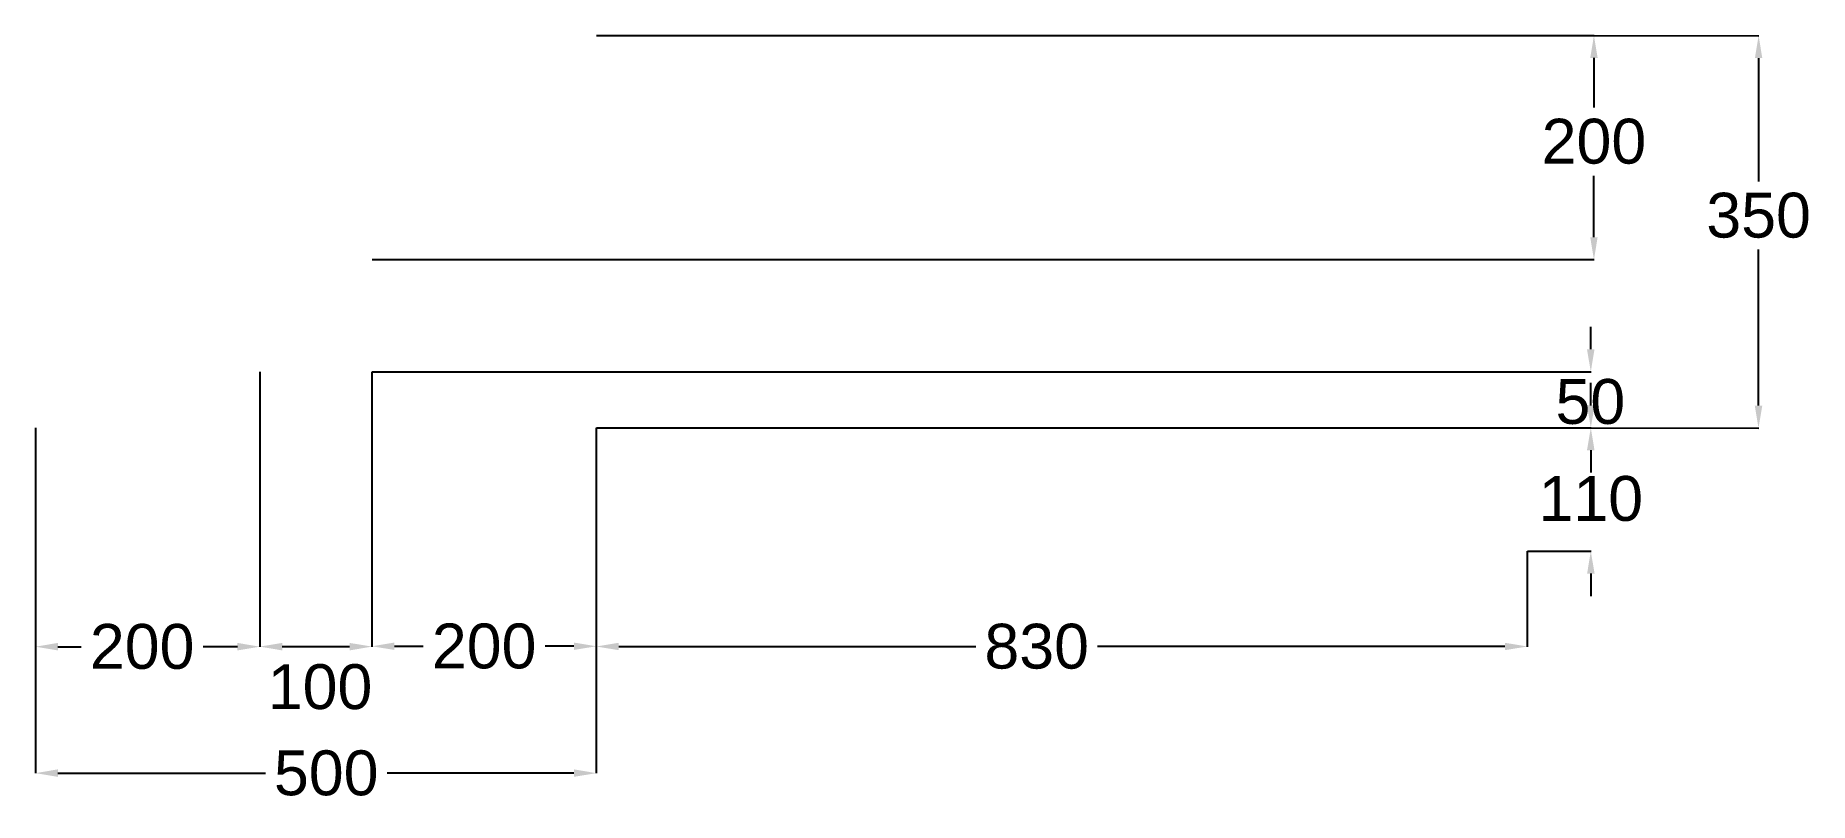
# Model space of a CAD drawing. Header units: inches. Extents: x 20341 to 30353, y 2783 to 10636.
# Drawn here: x 28718 to 30300, y 2901 to 3585 of the extents above.
import ezdxf

# ---------------------------------------------------------------- set-up
doc = ezdxf.new("R2010")
doc.units = ezdxf.units.IN
doc.header["$MEASUREMENT"] = 0
doc.layers.add('FL Annotation', color=251, linetype='Continuous')
doc.styles.get("Standard").update_dxf_attribs({"font": 'arial.ttf'})
doc.dimstyles.new('Annotative', dxfattribs={"dimscale": 0, "dimtxt": 40, "dimasz": 20, "dimexe": 0.18, "dimexo": 0.0625, "dimgap": 10, "dimtad": 0, "dimtih": 1, "dimtoh": 1, "dimdec": 0, "dimzin": 0, "dimdsep": 46, "dimtxsty": 'Standard', "dimcen": 0.09, "dimadec": 0, "dimazin": 0, "dimtfac": 1, "dimtdec": 0, "dimtofl": 0, "dimtmove": 0, "dimatfit": 3, "dimfxl": 1, "dimtolj": 1, "dimtzin": 0, "dimarcsym": 0})

# ---------------------------------------------------------------- blocks, each defined once
blk = doc.blocks.new('*D7')
at = {"layer": 'FL Annotation', "color": 0, "lineweight": -2, "transparency": 16777216}
for p, q in [((29218, 3234.9), (29218, 3039.7)), ((30048, 3124.9), (30048, 3039.7)), ((29238, 3039.9), (29556.4, 3039.9)), ((30028, 3039.9), (29664.7, 3039.9))]:
    blk.add_line(p, q, dxfattribs=at)
at = {"layer": 'FL Annotation', "color": 0, "transparency": 16777216}
for points in [[(29238, 3043.2), (29238, 3036.6), (29218, 3039.9)], [(30028, 3043.2), (30028, 3036.6), (30048, 3039.9)]]:
    blk.add_solid(points, dxfattribs=at)
at = {"layer": 'FL Annotation', "color": 0, "transparency": 16777216, "insert": (29610.6, 3039.9), "char_height": 40, "attachment_point": 5}
blk.add_mtext('\\A1;830', dxfattribs=at)
blk = doc.blocks.new('*D8')
at = {"layer": 'FL Annotation', "color": 0, "lineweight": -2, "transparency": 16777216}
for p, q in [((28918, 3284.9), (28918, 3039.6)), ((29018, 3284.9), (29018, 3039.6)), ((28938, 3039.8), (28998, 3039.8))]:
    blk.add_line(p, q, dxfattribs=at)
at = {"layer": 'FL Annotation', "color": 0, "transparency": 16777216}
for points in [[(28938, 3043.1), (28938, 3036.4), (28918, 3039.8)], [(28998, 3043.1), (28998, 3036.4), (29018, 3039.8)]]:
    blk.add_solid(points, dxfattribs=at)
at = {"layer": 'FL Annotation', "color": 0, "transparency": 16777216, "insert": (28971.7, 3003.8), "char_height": 40, "attachment_point": 5}
blk.add_mtext('\\A1;100', dxfattribs=at)
blk = doc.blocks.new('*D9')
at = {"layer": 'FL Annotation', "color": 0, "lineweight": -2, "transparency": 16777216}
for p, q in [((28918, 3284.9), (28918, 3039.6)), ((28718, 3234.9), (28718, 3039.6)), ((28738, 3039.7), (28758.6, 3039.7)), ((28898, 3039.7), (28867.5, 3039.7))]:
    blk.add_line(p, q, dxfattribs=at)
at = {"layer": 'FL Annotation', "color": 0, "transparency": 16777216}
for points in [[(28738, 3043.1), (28738, 3036.4), (28718, 3039.7)], [(28898, 3043.1), (28898, 3036.4), (28918, 3039.7)]]:
    blk.add_solid(points, dxfattribs=at)
at = {"layer": 'FL Annotation', "color": 0, "transparency": 16777216, "insert": (28813.1, 3039.7), "char_height": 40, "attachment_point": 5}
blk.add_mtext('\\A1;200', dxfattribs=at)
blk = doc.blocks.new('*D10')
at = {"layer": 'FL Annotation', "color": 0, "lineweight": -2, "transparency": 16777216}
for p, q in [((29018, 3284.9), (29018, 3039.9)), ((29218, 3234.9), (29218, 3039.9)), ((29038, 3040.1), (29063.5, 3040.1)), ((29198, 3040.1), (29172.5, 3040.1))]:
    blk.add_line(p, q, dxfattribs=at)
at = {"layer": 'FL Annotation', "color": 0, "transparency": 16777216}
for points in [[(29038, 3043.4), (29038, 3036.8), (29018, 3040.1)], [(29198, 3043.4), (29198, 3036.8), (29218, 3040.1)]]:
    blk.add_solid(points, dxfattribs=at)
at = {"layer": 'FL Annotation', "color": 0, "transparency": 16777216, "insert": (29118, 3040.1), "char_height": 40, "attachment_point": 5}
blk.add_mtext('\\A1;200', dxfattribs=at)
blk = doc.blocks.new('*D11')
at = {"layer": 'FL Annotation', "color": 0, "lineweight": -2, "transparency": 16777216}
for p, q in [((30104.6, 3305), (30104.6, 3325)), ((29018.1, 3285), (30104.8, 3285)), ((29218.1, 3235), (30104.8, 3235)), ((30104.6, 3215), (30104.6, 3195))]:
    blk.add_line(p, q, dxfattribs=at)
at = {"layer": 'FL Annotation', "color": 0, "transparency": 16777216}
for points in [[(30101.2, 3305), (30107.9, 3305), (30104.6, 3285)], [(30101.2, 3215), (30107.9, 3215), (30104.6, 3235)]]:
    blk.add_solid(points, dxfattribs=at)
at = {"layer": 'FL Annotation', "color": 0, "transparency": 16777216, "insert": (30104.2, 3258.2), "char_height": 40, "attachment_point": 5}
blk.add_mtext('\\A1;50', dxfattribs=at)
blk = doc.blocks.new('*D12')
at = {"layer": 'FL Annotation', "color": 0, "lineweight": -2, "transparency": 16777216}
for p, q in [((30104.6, 3255), (30104.6, 3275)), ((29218.1, 3235), (30104.8, 3235)), ((30048.1, 3124.9), (30104.8, 3124.9)), ((30104.6, 3104.9), (30104.6, 3084.9))]:
    blk.add_line(p, q, dxfattribs=at)
at = {"layer": 'FL Annotation', "color": 0, "transparency": 16777216}
for points in [[(30101.3, 3255), (30108, 3255), (30104.6, 3235)], [(30101.3, 3104.9), (30108, 3104.9), (30104.6, 3124.9)]]:
    blk.add_solid(points, dxfattribs=at)
at = {"layer": 'FL Annotation', "color": 0, "transparency": 16777216, "insert": (30104.6, 3171.7), "char_height": 40, "attachment_point": 5}
blk.add_mtext('\\A1;110', dxfattribs=at)
blk = doc.blocks.new('*D13')
at = {"layer": 'FL Annotation', "color": 0, "lineweight": -2, "transparency": 16777216}
for p, q in [((29218.1, 3585), (30107.6, 3585)), ((30107.4, 3565), (30107.4, 3520.8)), ((30107.4, 3405), (30107.4, 3459.9)), ((29018.1, 3385), (30107.6, 3385))]:
    blk.add_line(p, q, dxfattribs=at)
at = {"layer": 'FL Annotation', "color": 0, "transparency": 16777216}
for points in [[(30104.1, 3565), (30110.7, 3565), (30107.4, 3585)], [(30104.1, 3405), (30110.7, 3405), (30107.4, 3385)]]:
    blk.add_solid(points, dxfattribs=at)
at = {"layer": 'FL Annotation', "color": 0, "transparency": 16777216, "insert": (30107.4, 3490.4), "char_height": 40, "attachment_point": 5}
blk.add_mtext('\\A1;200', dxfattribs=at)
blk = doc.blocks.new('*D14')
at = {"layer": 'FL Annotation', "color": 0, "lineweight": -2, "transparency": 16777216}
for p, q in [((28718, 3234.9), (28718, 2926.8)), ((29218, 3234.9), (29218, 2926.8)), ((28738, 2926.9), (28923.1, 2926.9)), ((29198, 2926.9), (29031.4, 2926.9))]:
    blk.add_line(p, q, dxfattribs=at)
at = {"layer": 'FL Annotation', "color": 0, "transparency": 16777216}
for points in [[(28738, 2930.3), (28738, 2923.6), (28718, 2926.9)], [(29198, 2930.3), (29198, 2923.6), (29218, 2926.9)]]:
    blk.add_solid(points, dxfattribs=at)
at = {"layer": 'FL Annotation', "color": 0, "transparency": 16777216, "insert": (28977.2, 2926.9), "char_height": 40, "attachment_point": 5}
blk.add_mtext('\\A1;500', dxfattribs=at)
blk = doc.blocks.new('*D15')
at = {"layer": 'FL Annotation', "color": 0, "lineweight": -2, "transparency": 16777216}
for p, q in [((29218.1, 3585), (30254.4, 3584.8)), ((30254.2, 3564.8), (30254.2, 3454.8)), ((30254.1, 3254.8), (30254.2, 3394)), ((29218.1, 3235), (30254.3, 3234.8))]:
    blk.add_line(p, q, dxfattribs=at)
at = {"layer": 'FL Annotation', "color": 0, "transparency": 16777216}
for points in [[(30250.9, 3564.8), (30257.5, 3564.8), (30254.2, 3584.8)], [(30250.8, 3254.8), (30257.5, 3254.8), (30254.1, 3234.8)]]:
    blk.add_solid(points, dxfattribs=at)
at = {"layer": 'FL Annotation', "color": 0, "transparency": 16777216, "insert": (30254.2, 3424.4), "char_height": 40, "attachment_point": 5}
blk.add_mtext('\\A1;350', dxfattribs=at)

msp = doc.modelspace()

# ---------------------------------------------------------------- dimensions: what is measured, and where the dimension line sits
at = {"layer": 'FL Annotation'}
for base, p1, p2, angle, picture, middle, dimtype in [((30107.4, 3385), (29218, 3585, 385), (29018, 3385, 380), 90, '*D13', (30107.4, 3490.4), 160), ((30254.2, 3584.8), (29218, 3235, 250), (29218.1, 3585), 89.9898, '*D15', (30254.2, 3424.4), 161), ((30104.6, 3124.9), (29218, 3235, 385), (30048, 3124.9), 90, '*D12', (30104.6, 3171.7), 160)]:
    dim = msp.add_linear_dim(base=base, p1=p1, p2=p2, angle=angle, dimstyle='Annotative', dxfattribs=at)
    dim.commit()
    dim.dimension.update_dxf_attribs({"geometry": picture, "text_midpoint": middle, "dimtype": dimtype})
dim = msp.add_linear_dim(base=(30104.6, 3235), p1=(29018.1, 3285), p2=(29218, 3235, 250), angle=90, dimstyle='Annotative', override={"dimtmove": 2}, dxfattribs=at)
dim.commit()
dim.dimension.update_dxf_attribs({"geometry": '*D11', "text_midpoint": (30104.2, 3258.2), "dimtype": 160})
for base, p1, p2, picture, middle in [((28918, 3039.7), (28718, 3235, 250), (28918, 3285, 370), '*D9', (28813.1, 3039.7)), ((28718, 2926.9), (29218, 3235, 365), (28718, 3235, 365), '*D14', (28977.2, 2926.9)), ((30048, 3039.9), (29218, 3235, 250), (30048, 3124.9), '*D7', (29610.6, 3039.9))]:
    dim = msp.add_linear_dim(base=base, p1=p1, p2=p2, dimstyle='Annotative', dxfattribs=at)
    dim.commit()
    dim.dimension.update_dxf_attribs({"geometry": picture, "text_midpoint": middle, "dimtype": 160})
dim = msp.add_linear_dim(base=(29018, 3039.8), p1=(28918, 3285, 365), p2=(29018, 3285, 365), dimstyle='Annotative', override={"dimtmove": 2}, dxfattribs=at)
dim.commit()
dim.dimension.update_dxf_attribs({"geometry": '*D8', "text_midpoint": (28971.7, 3003.8), "dimtype": 160})
dim = msp.add_linear_dim(base=(29218, 3040.1), p1=(29018, 3285, 365), p2=(29218, 3235, 250), dimstyle='Annotative', dxfattribs=at)
dim.commit()
dim.dimension.update_dxf_attribs({"geometry": '*D10', "text_midpoint": (29118, 3040.1)})

doc.saveas('drawing.dxf')
